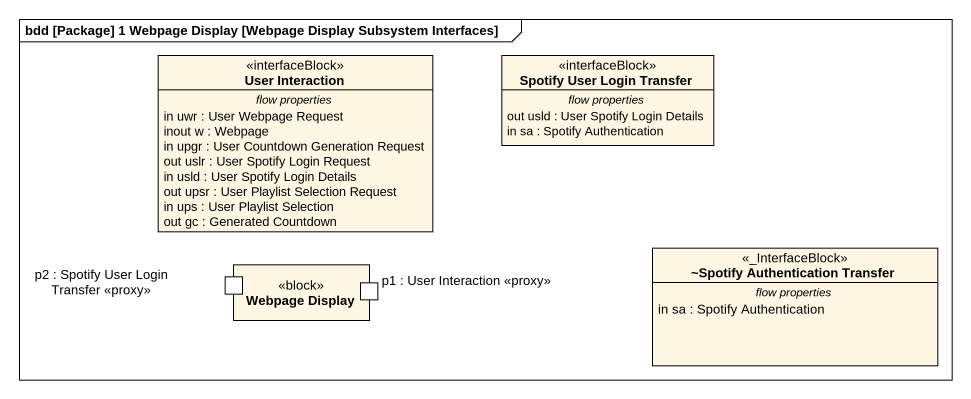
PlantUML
@startuml
mainframe bdd [Package] 1 Webpage Display [Webpage Display Subsystem Interfaces]
allowmixing
hide circle
hide empty members
class "User Interaction" as User_Interaction <<interfaceBlock>> {
  -- flow properties --
  in uwr : User Webpage Request
  inout w : Webpage
  in upgr : User Countdown Generation Request
  out uslr : User Spotify Login Request
  in usld : User Spotify Login Details
  out upsr : User Playlist Selection Request
  in ups : User Playlist Selection
  out gc : Generated Countdown
}
class "Spotify User Login Transfer" as Spotify_User_Login_Transfer <<interfaceBlock>> {
  -- flow properties --
  out usld : User Spotify Login Details
  in sa : Spotify Authentication
}
rectangle "Webpage Display" as Webpage_Display <<block>> {
  port "p2 : Spotify User Login Transfer <<proxy>>" as p2_Spotify_User_Login
  port "p1 : User Interaction <<proxy>>" as p1_User_Interaction_proxy
}
class "~Spotify Authentication Transfer" as Spotify_Authentication <<_InterfaceBlock>> {
  -- flow properties --
  in sa : Spotify Authentication
}
@enduml
